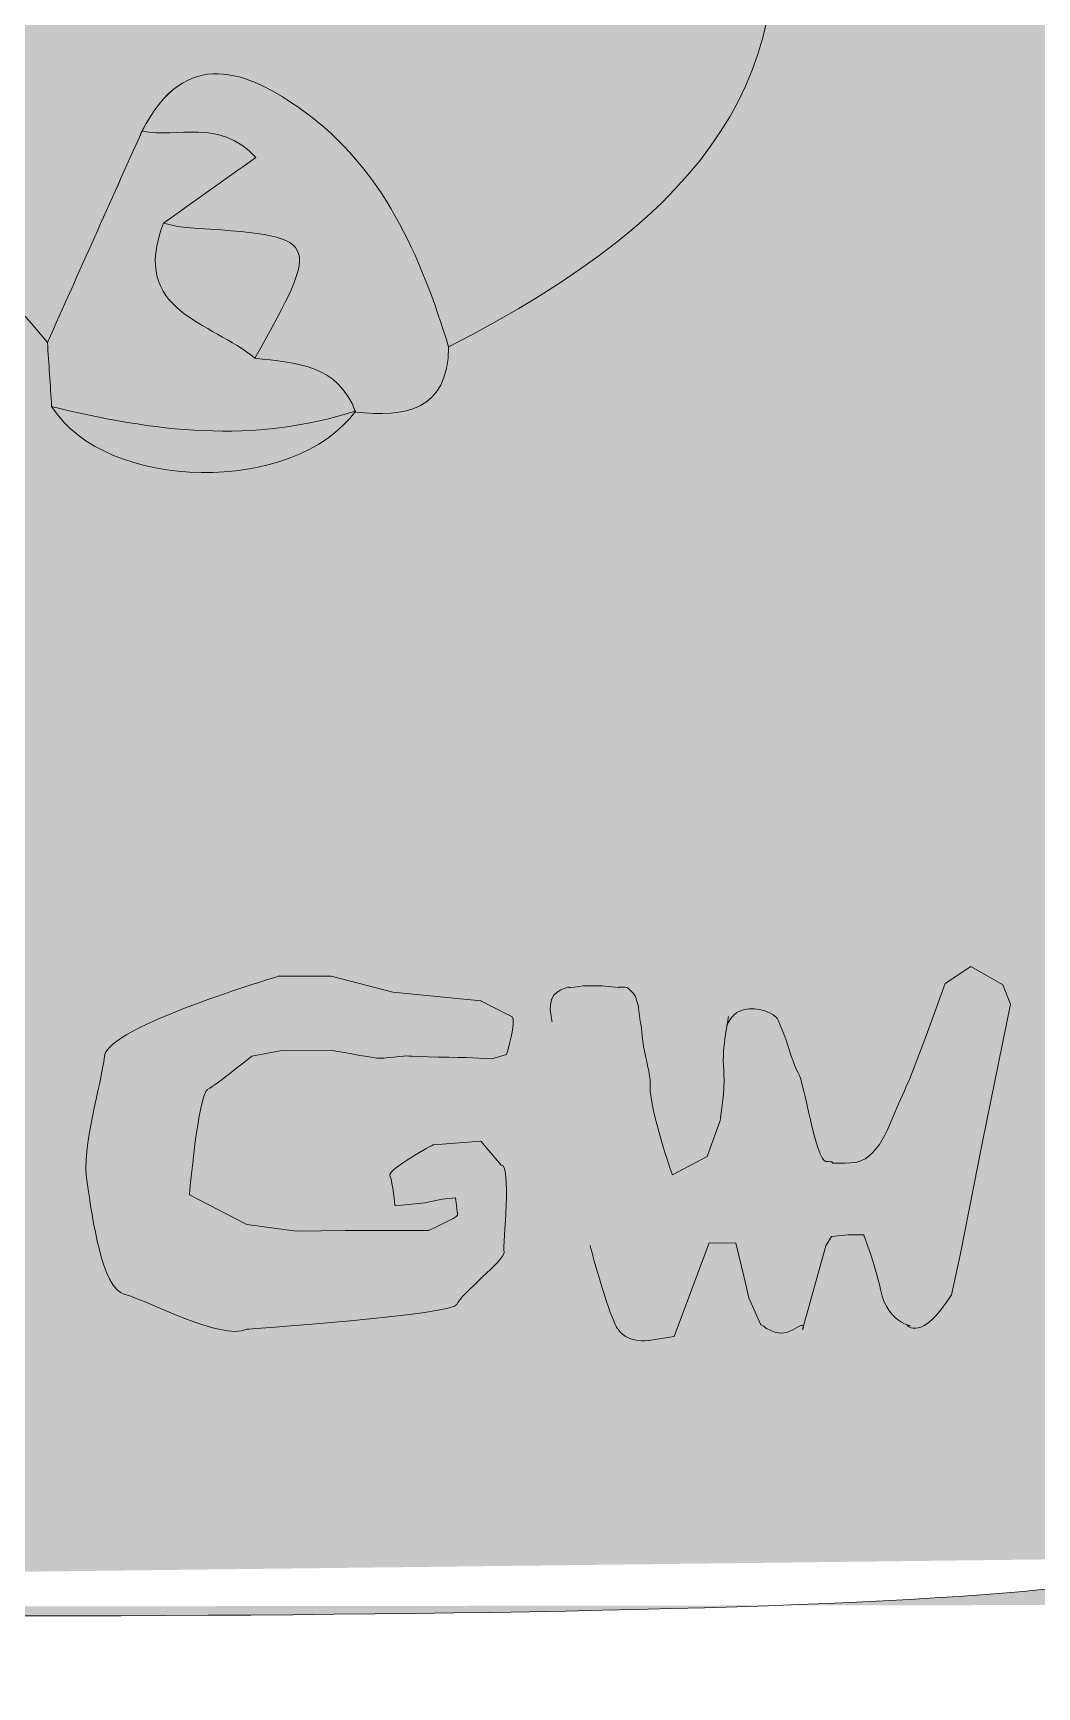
# Model space of a CAD drawing. Header units: inches. Extents: x 383 to 619, y 345 to 678.
# Drawn here: x 531.2 to 574.4, y 345.1 to 416.2 of the extents above; entities that cross this region are included whole.
import ezdxf

# ---------------------------------------------------------------- set-up
doc = ezdxf.new("R2010")
doc.units = ezdxf.units.IN
doc.header["$MEASUREMENT"] = 0
doc.layers.add('Layer 1', color=7, linetype='Continuous')

# ---------------------------------------------------------------- blocks, each defined once
blk = doc.blocks.new('block 2')
at = {"layer": 'Layer 1'}
h = blk.add_hatch(color=41, dxfattribs=at)
h.dxf.hatch_style = 2
edge = h.paths.add_edge_path()
edge.add_spline(control_points=[(600.209, 637.064), (598.428, 634.338), (597.822, 631.547), (597.969, 628.117), (598.35, 619.105), (597.963, 610.062), (597.971, 601.031), (597.973, 598.684), (597.545, 597.669), (594.697, 597.439), (590.765, 597.123), (586.945, 596.479), (583.077, 597.751), (582.33, 597.996), (581.424, 597.951), (580.628, 597.816), (575.197, 596.895), (573.568, 598.003), (573.188, 603.443), (572.781, 609.239), (572.197, 615.073), (572.479, 620.853), (572.859, 628.694), (569.895, 635.539), (567.43, 642.628), (566.639, 644.9), (566.172, 648.009), (567.756, 649.742), (569.176, 651.297), (572.142, 650.879), (574.452, 650.7), (577.381, 650.474), (576.928, 648.114), (576.965, 646.174), (576.991, 644.85), (577.322, 643.938), (578.896, 643.899), (580.307, 643.865), (581.383, 644.368), (581.039, 645.838), (579.643, 651.795), (583.668, 651.405), (587.35, 651.303), (592.652, 651.154), (588.996, 646.984), (590.109, 644.938), (590.26, 644.662), (590.24, 644.293), (590.32, 643.845), (591.556, 644.502), (593.876, 644.362), (593.674, 646.024), (592.856, 652.768), (597.938, 650.622), (601.162, 651.312), (601.296, 651.403), (601.521, 651.6), (601.549, 651.574), (604.836, 648.64), (603.934, 638.95), (600.209, 637.064)], knot_values=[0, 0, 0, 0, 1, 1, 1, 2, 2, 2, 3, 3, 3, 4, 4, 4, 5, 5, 5, 6, 6, 6, 7, 7, 7, 8, 8, 8, 9, 9, 9, 10, 10, 10, 11, 11, 11, 12, 12, 12, 13, 13, 13, 14, 14, 14, 15, 15, 15, 16, 16, 16, 17, 17, 17, 18, 18, 18, 19, 19, 19, 20, 20, 20, 20], degree=3, periodic=1)
edge = h.paths.add_edge_path()
edge.add_spline(control_points=[(579.977, 350.665), (583.226, 352.909), (597.454, 347.09), (601.16, 348.675)], knot_values=[0, 0, 0, 0, 1, 1, 1, 1], degree=3, periodic=0)
edge.add_line((601.16, 348.675), (579.977, 350.665))
edge = h.paths.add_edge_path()
edge.add_spline(control_points=[(390.991, 348.397), (395.034, 350.927), (579.751, 345.12), (579.977, 350.665)], knot_values=[0, 0, 0, 0, 1, 1, 1, 1], degree=3, periodic=0)
edge.add_line((579.977, 350.665), (390.991, 348.397))
edge = h.paths.add_edge_path()
edge.add_spline(control_points=[(601.16, 348.675), (601.69, 349.332), (612.736, 352.639), (613.422, 352.666), (614.216, 353.021), (609.958, 426.135), (610.779, 426.316), (609.983, 459.152), (612.45, 492.093), (609.221, 524.937), (608.344, 533.851), (608.98, 542.916), (608.969, 551.911), (608.964, 556.074), (608.196, 560.491), (609.314, 564.346), (611.661, 572.434), (611.857, 580.781), (612.594, 588.942), (613.697, 601.177), (612.176, 613.646), (613.263, 625.883), (614.356, 638.203), (609.415, 649.868), (610.762, 662.052), (610.913, 663.422), (609.863, 664.329), (608.932, 664.832), (606.377, 666.209), (604.008, 668.056), (600.799, 667.919), (573.34, 666.756), (545.988, 669.952), (518.558, 669.993), (514.723, 669.998), (510.881, 668.367), (507.051, 670.011), (507.08, 667.652), (505.535, 665.512), (506.09, 663.081), (507.338, 662.001), (508.654, 663.186), (509.928, 662.966), (510.367, 663.31), (510.807, 663.654), (511.246, 663.998), (510.982, 664.671), (510.719, 665.344), (510.455, 666.016), (511.113, 666.363), (511.729, 666.56), (512.02, 665.582), (512.871, 664.397), (513.889, 663.215), (512.068, 661.994), (515.459, 659.73), (516.043, 663.076), (517.611, 664.846), (519.399, 661.312), (517.973, 658.193), (516.692, 655.062), (516.964, 653.791), (517.304, 652.51), (516.164, 651.444), (514.428, 649.246), (517.172, 645.207), (513.095, 643.97), (513.095, 643.97), (513.016, 643.909), (513.016, 643.909), (511.945, 642.519), (510.4, 643.099), (509.032, 642.949), (509.032, 642.949), (509.037, 642.954), (509.037, 642.954), (505.755, 641.508), (502.471, 641.436), (499.184, 642.942), (492.715, 643.496), (492.615, 648.328), (492.38, 653.069), (488.343, 654.303), (490.806, 656.975), (491.092, 659.107), (491.532, 662.389), (492.938, 659.937), (494.062, 659.594), (495.024, 659.3), (495.401, 659.942), (495.731, 660.831), (496.541, 663.015), (497.54, 663.791), (499.812, 661.899), (501.916, 660.149), (502.553, 662.098), (502.824, 663.908), (501.266, 665.688), (503.183, 667.646), (502.535, 669.473), (500.383, 669.64), (498.235, 669.869), (496.081, 669.963), (475.272, 670.868), (454.558, 668.571), (433.797, 668.2), (422.713, 668.003), (411.65, 665.85), (400.489, 667.705), (397.521, 668.198), (393.211, 667.58), (393.25, 663.572), (393.333, 655.209), (391.049, 647.143), (391.056, 638.817), (391.096, 592.656), (391.002, 546.495), (390.993, 500.334), (390.985, 463.356), (390.967, 385.375), (390.991, 348.397)], knot_values=[0, 0, 0, 0, 1, 1, 1, 2, 2, 2, 3, 3, 3, 4, 4, 4, 5, 5, 5, 6, 6, 6, 7, 7, 7, 8, 8, 8, 9, 9, 9, 10, 10, 10, 11, 11, 11, 12, 12, 12, 13, 13, 13, 14, 14, 14, 15, 15, 15, 16, 16, 16, 17, 17, 17, 18, 18, 18, 19, 19, 19, 20, 20, 20, 21, 21, 21, 22, 22, 22, 23, 23, 23, 24, 24, 24, 25, 25, 25, 26, 26, 26, 27, 27, 27, 28, 28, 28, 29, 29, 29, 30, 30, 30, 31, 31, 31, 32, 32, 32, 33, 33, 33, 34, 34, 34, 35, 35, 35, 36, 36, 36, 37, 37, 37, 38, 38, 38, 39, 39, 39, 40, 40, 40, 40], degree=3, periodic=0)
edge.add_line((390.991, 348.397), (601.16, 348.675))
edge = h.paths.add_edge_path()
edge.add_spline(control_points=[(417.375, 612.351), (410.586, 613.257), (408.309, 618.083), (406.056, 623.275)], knot_values=[0, 0, 0, 0, 1, 1, 1, 1], degree=3, periodic=0)
edge.add_line((406.056, 623.275), (417.375, 612.351))
edge = h.paths.add_edge_path()
edge.add_spline(control_points=[(434.49, 646.668), (433.609, 644.003), (431.093, 644.991), (428.917, 645.499), (426.416, 646.082), (424.422, 643.784), (423.076, 642.644), (420.096, 640.119), (416.899, 637.168), (417.421, 632.194), (417.928, 627.369), (420.984, 624.774), (424.723, 623.069), (429.23, 621.013), (433.299, 623.317), (437.159, 625.657), (437.875, 626.091), (437.917, 627.888), (439.265, 626.941), (440.225, 626.268), (440.046, 625.151), (439.359, 624.281)], knot_values=[0, 0, 0, 0, 1, 1, 1, 2, 2, 2, 3, 3, 3, 4, 4, 4, 5, 5, 5, 6, 6, 6, 7, 7, 7, 7], degree=3, periodic=0)
edge.add_line((439.359, 624.281), (434.49, 646.668))
h = blk.add_hatch(color=28, dxfattribs=at)
edge = h.paths.add_edge_path()
edge.add_spline(control_points=[(562.873, 424.121), (562.85, 424.396), (562.809, 424.668), (562.75, 424.937), (561.887, 424.897), (561.205, 425.095), (561.17, 426.141), (561.17, 426.141), (561.149, 426.166), (561.149, 426.166), (557.603, 429.249), (553.643, 431.48), (548.903, 432.103), (543.962, 432.129), (538.946, 432.868), (534.179, 430.979), (532.146, 430.174), (531.76, 432.27), (530.469, 432.744), (528.26, 433.558), (526.86, 436.128), (524.07, 435.72), (523.789, 435.465), (523.51, 435.21), (523.229, 434.954), (523.171, 434.29), (523.112, 433.626), (523.055, 432.962), (522.705, 430.214), (522.356, 427.466), (522.008, 424.715), (522.027, 424.07), (521.871, 423.367), (522.613, 422.978), (523.846, 424.14), (525.079, 425.301), (526.312, 426.463), (526.266, 426.945), (526.238, 427.43), (526.17, 427.908), (526.01, 429.046), (523.963, 430.057), (525.542, 431.209), (526.734, 432.078), (527.902, 430.835), (528.899, 430.065), (530.41, 428.898), (529.67, 427.854), (528.665, 426.858), (528.213, 426.41), (527.73, 425.991), (527.262, 425.559), (527.242, 424.338), (527.639, 423.252), (528.559, 422.467), (529.444, 421.711), (531.377, 421.864), (530.684, 419.827), (530.192, 418.387), (528.834, 418.746), (527.814, 418.373), (527.279, 418.177), (526.842, 418.106), (526.479, 418.134), (526.404, 417.373), (526.03, 416.651), (525.354, 416.249), (526.664, 415.076), (526.377, 412.492), (524.493, 411.946), (526.305, 408.348), (529.399, 405.883), (531.798, 402.933), (533.154, 405.962), (534.51, 408.992), (535.865, 412.021), (537.736, 415.709), (540.409, 414.62), (542.793, 412.902), (546.225, 410.428), (547.852, 406.675), (549.056, 402.74), (560.486, 408.641), (564.213, 414.405), (562.873, 424.121)], knot_values=[0, 0, 0, 0, 1, 1, 1, 2, 2, 2, 3, 3, 3, 4, 4, 4, 5, 5, 5, 6, 6, 6, 7, 7, 7, 8, 8, 8, 9, 9, 9, 10, 10, 10, 11, 11, 11, 12, 12, 12, 13, 13, 13, 14, 14, 14, 15, 15, 15, 16, 16, 16, 17, 17, 17, 18, 18, 18, 19, 19, 19, 20, 20, 20, 21, 21, 21, 22, 22, 22, 23, 23, 23, 24, 24, 24, 25, 25, 25, 26, 26, 26, 27, 27, 27, 28, 28, 28, 28], degree=3, periodic=1)
h = blk.add_hatch(color=32, dxfattribs=at)
edge = h.paths.add_edge_path()
edge.add_spline(control_points=[(536.791, 408.065), (538.078, 408.981), (539.363, 409.897), (540.757, 410.891), (539.178, 412.617), (537.393, 411.693), (535.866, 412.022), (537.736, 415.709), (540.409, 414.62), (542.793, 412.902), (546.225, 410.428), (547.852, 406.675), (549.056, 402.74), (549.014, 399.958), (547.186, 399.73), (545.053, 399.938), (544.305, 402.013), (542.468, 402.051), (540.721, 402.255), (543.646, 407.503), (543.646, 407.501), (537.77, 407.875), (537.441, 407.896), (537.117, 408), (536.791, 408.065)], knot_values=[0, 0, 0, 0, 1, 1, 1, 2, 2, 2, 3, 3, 3, 4, 4, 4, 5, 5, 5, 6, 6, 6, 7, 7, 7, 8, 8, 8, 8], degree=3, periodic=1)
h = blk.add_hatch(color=30, dxfattribs=at)
edge = h.paths.add_edge_path()
edge.add_spline(control_points=[(531.798, 402.933), (533.154, 405.962), (534.51, 408.992), (535.866, 412.022), (537.393, 411.693), (539.178, 412.617), (540.757, 410.891), (539.363, 409.897), (538.078, 408.981), (536.791, 408.065), (535.299, 404.234), (538.877, 403.832), (540.719, 402.255), (542.468, 402.051), (544.305, 402.013), (545.053, 399.938), (545.053, 399.938), (545.066, 399.994), (545.066, 399.994), (540.683, 398.559), (536.328, 399.1), (531.98, 400.181), (531.92, 401.098), (531.859, 402.016), (531.798, 402.933)], knot_values=[0, 0, 0, 0, 1, 1, 1, 2, 2, 2, 3, 3, 3, 4, 4, 4, 5, 5, 5, 6, 6, 6, 7, 7, 7, 8, 8, 8, 8], degree=3, periodic=1)
h = blk.add_hatch(color=28, dxfattribs=at)
edge = h.paths.add_edge_path()
edge.add_spline(control_points=[(536.791, 408.065), (537.117, 408), (537.441, 407.896), (537.77, 407.875), (543.646, 407.501), (543.646, 407.503), (540.721, 402.255), (538.877, 403.832), (535.299, 404.234), (536.791, 408.065)], knot_values=[0, 0, 0, 0, 1, 1, 1, 2, 2, 2, 3, 3, 3, 3], degree=3, periodic=1)
h = blk.add_hatch(color=32, dxfattribs=at)
edge = h.paths.add_edge_path()
edge.add_spline(control_points=[(531.98, 400.181), (536.328, 399.1), (540.683, 398.559), (545.066, 399.994), (542.432, 396.364), (534.31, 396.479), (531.98, 400.181)], knot_values=[0, 0, 0, 0, 1, 1, 1, 2, 2, 2, 2], degree=3, periodic=1)
at = {"layer": 'Layer 1', "lineweight": 0}
for points, knots in [([(619.073, 674.461), (619.078, 677.33), (618.636, 678.096), (615.541, 678.091), (539.24, 677.975), (462.939, 677.971), (386.638, 678.098), (383.242, 678.104), (382.941, 676.999), (382.943, 674.141), (382.998, 579.021), (382.995, 483.902), (382.95, 388.782), (385.639, 389.167), (388.333, 389.348), (391.029, 389.401), (391.005, 426.379), (390.985, 463.356), (390.993, 500.334), (391.002, 546.495), (391.096, 592.656), (391.056, 638.817), (391.049, 647.143), (393.333, 655.209), (393.25, 663.572), (393.211, 667.58), (397.521, 668.198), (400.489, 667.705), (411.65, 665.85), (422.713, 668.003), (433.797, 668.2), (454.558, 668.571), (475.272, 670.868), (496.081, 669.963), (498.235, 669.869), (500.383, 669.64), (502.535, 669.473), (503.869, 671.09), (505.322, 671.701), (507.051, 670.011), (510.881, 668.367), (514.723, 669.998), (518.558, 669.993), (545.988, 669.952), (573.34, 666.756), (600.799, 667.919), (604.008, 668.056), (606.377, 666.209), (608.932, 664.832), (609.863, 664.329), (610.913, 663.422), (610.762, 662.052), (609.415, 649.868), (614.356, 638.203), (613.263, 625.883), (612.176, 613.646), (613.697, 601.177), (612.594, 588.942), (611.857, 580.781), (611.661, 572.434), (609.314, 564.346), (608.196, 560.491), (608.964, 556.074), (608.969, 551.911), (608.98, 542.916), (608.344, 533.851), (609.221, 524.937), (612.45, 492.093), (609.983, 459.152), (610.779, 426.316), (611.142, 426.397), (611.506, 426.464), (611.875, 426.5), (612.753, 426.587), (613.543, 426.033), (613.995, 425.283), (615.047, 425.697), (616.197, 425.657), (617.42, 424.941), (618.153, 424.512), (618.649, 423.86), (619.01, 423.114), (619.002, 448.588), (619, 474.062), (619, 499.535), (619, 557.844), (618.976, 616.152), (619.073, 674.461)], [0, 0, 0, 0, 1, 1, 1, 2, 2, 2, 3, 3, 3, 4, 4, 4, 5, 5, 5, 6, 6, 6, 7, 7, 7, 8, 8, 8, 9, 9, 9, 10, 10, 10, 11, 11, 11, 12, 12, 12, 13, 13, 13, 14, 14, 14, 15, 15, 15, 16, 16, 16, 17, 17, 17, 18, 18, 18, 19, 19, 19, 20, 20, 20, 21, 21, 21, 22, 22, 22, 23, 23, 23, 24, 24, 24, 25, 25, 25, 26, 26, 26, 27, 27, 27, 28, 28, 28, 29, 29, 29, 29]), ([(601.16, 348.675), (601.69, 349.332), (612.736, 352.639), (613.422, 352.666), (614.216, 353.021), (609.958, 426.135), (610.779, 426.316), (609.983, 459.152), (612.45, 492.093), (609.221, 524.937), (608.344, 533.851), (608.98, 542.916), (608.969, 551.911), (608.964, 556.074), (608.196, 560.491), (609.314, 564.346), (611.661, 572.434), (611.857, 580.781), (612.594, 588.942), (613.697, 601.177), (612.176, 613.646), (613.263, 625.883), (614.356, 638.203), (609.415, 649.868), (610.762, 662.052), (610.913, 663.422), (609.863, 664.329), (608.932, 664.832), (606.377, 666.209), (604.008, 668.056), (600.799, 667.919), (573.34, 666.756), (545.988, 669.952), (518.558, 669.993), (514.723, 669.998), (510.881, 668.367), (507.051, 670.011), (507.08, 667.652), (505.535, 665.512), (506.09, 663.081), (507.338, 662.001), (508.654, 663.186), (509.928, 662.966), (510.367, 663.31), (510.807, 663.654), (511.246, 663.998), (510.982, 664.671), (510.719, 665.344), (510.455, 666.016), (511.113, 666.363), (511.729, 666.56), (512.02, 665.582), (512.871, 664.397), (513.889, 663.215), (512.068, 661.994), (515.459, 659.73), (516.043, 663.076), (517.611, 664.846), (519.399, 661.312), (517.973, 658.193), (516.692, 655.062), (516.964, 653.791), (517.304, 652.51), (516.164, 651.444), (514.428, 649.246), (517.172, 645.207), (513.095, 643.97), (513.095, 643.97), (513.016, 643.909), (513.016, 643.909), (511.945, 642.519), (510.4, 643.099), (509.032, 642.949), (509.032, 642.949), (509.037, 642.954), (509.037, 642.954), (505.755, 641.508), (502.471, 641.436), (499.184, 642.942), (492.715, 643.496), (492.615, 648.328), (492.38, 653.069), (488.343, 654.303), (490.806, 656.975), (491.092, 659.107), (491.532, 662.389), (492.938, 659.937), (494.062, 659.594), (495.024, 659.3), (495.401, 659.942), (495.731, 660.831), (496.541, 663.015), (497.54, 663.791), (499.812, 661.899), (501.916, 660.149), (502.553, 662.098), (502.824, 663.908), (501.266, 665.688), (503.183, 667.646), (502.535, 669.473), (500.383, 669.64), (498.235, 669.869), (496.081, 669.963), (475.272, 670.868), (454.558, 668.571), (433.797, 668.2), (422.713, 668.003), (411.65, 665.85), (400.489, 667.705), (397.521, 668.198), (393.211, 667.58), (393.25, 663.572), (393.333, 655.209), (391.049, 647.143), (391.056, 638.817), (391.096, 592.656), (391.002, 546.495), (390.993, 500.334), (390.985, 463.356), (390.967, 385.375), (390.991, 348.397)], [0, 0, 0, 0, 1, 1, 1, 2, 2, 2, 3, 3, 3, 4, 4, 4, 5, 5, 5, 6, 6, 6, 7, 7, 7, 8, 8, 8, 9, 9, 9, 10, 10, 10, 11, 11, 11, 12, 12, 12, 13, 13, 13, 14, 14, 14, 15, 15, 15, 16, 16, 16, 17, 17, 17, 18, 18, 18, 19, 19, 19, 20, 20, 20, 21, 21, 21, 22, 22, 22, 23, 23, 23, 24, 24, 24, 25, 25, 25, 26, 26, 26, 27, 27, 27, 28, 28, 28, 29, 29, 29, 30, 30, 30, 31, 31, 31, 32, 32, 32, 33, 33, 33, 34, 34, 34, 35, 35, 35, 36, 36, 36, 37, 37, 37, 38, 38, 38, 39, 39, 39, 40, 40, 40, 40]), ([(562.873, 424.121), (562.85, 424.396), (562.809, 424.668), (562.75, 424.937), (561.887, 424.897), (561.205, 425.095), (561.17, 426.141), (561.17, 426.141), (561.149, 426.166), (561.149, 426.166), (557.603, 429.249), (553.643, 431.48), (548.903, 432.103), (543.962, 432.129), (538.946, 432.868), (534.179, 430.979), (532.146, 430.174), (531.76, 432.27), (530.469, 432.744), (528.26, 433.558), (526.86, 436.128), (524.07, 435.72), (523.789, 435.465), (523.51, 435.21), (523.229, 434.954), (523.171, 434.29), (523.112, 433.626), (523.055, 432.962), (522.705, 430.214), (522.356, 427.466), (522.008, 424.715), (522.027, 424.07), (521.871, 423.367), (522.613, 422.978), (523.846, 424.14), (525.079, 425.301), (526.312, 426.463), (526.266, 426.945), (526.238, 427.43), (526.17, 427.908), (526.01, 429.046), (523.963, 430.057), (525.542, 431.209), (526.734, 432.078), (527.902, 430.835), (528.899, 430.065), (530.41, 428.898), (529.67, 427.854), (528.665, 426.858), (528.213, 426.41), (527.73, 425.991), (527.262, 425.559), (527.242, 424.338), (527.639, 423.252), (528.559, 422.467), (529.444, 421.711), (531.377, 421.864), (530.684, 419.827), (530.192, 418.387), (528.834, 418.746), (527.814, 418.373), (527.279, 418.177), (526.842, 418.106), (526.479, 418.134), (526.404, 417.373), (526.03, 416.651), (525.354, 416.249), (526.664, 415.076), (526.377, 412.492), (524.493, 411.946), (526.305, 408.348), (529.399, 405.883), (531.798, 402.933), (533.154, 405.962), (534.51, 408.992), (535.865, 412.021), (537.736, 415.709), (540.409, 414.62), (542.793, 412.902), (546.225, 410.428), (547.852, 406.675), (549.056, 402.74), (560.486, 408.641), (564.213, 414.405), (562.873, 424.121)], [0, 0, 0, 0, 1, 1, 1, 2, 2, 2, 3, 3, 3, 4, 4, 4, 5, 5, 5, 6, 6, 6, 7, 7, 7, 8, 8, 8, 9, 9, 9, 10, 10, 10, 11, 11, 11, 12, 12, 12, 13, 13, 13, 14, 14, 14, 15, 15, 15, 16, 16, 16, 17, 17, 17, 18, 18, 18, 19, 19, 19, 20, 20, 20, 21, 21, 21, 22, 22, 22, 23, 23, 23, 24, 24, 24, 25, 25, 25, 26, 26, 26, 27, 27, 27, 28, 28, 28, 28]), ([(536.791, 408.065), (538.078, 408.981), (539.363, 409.897), (540.757, 410.891), (539.178, 412.617), (537.393, 411.693), (535.866, 412.022), (537.736, 415.709), (540.409, 414.62), (542.793, 412.902), (546.225, 410.428), (547.852, 406.675), (549.056, 402.74), (549.014, 399.958), (547.186, 399.73), (545.053, 399.938), (544.305, 402.013), (542.468, 402.051), (540.721, 402.255), (543.646, 407.503), (543.646, 407.501), (537.77, 407.875), (537.441, 407.896), (537.117, 408), (536.791, 408.065)], [0, 0, 0, 0, 1, 1, 1, 2, 2, 2, 3, 3, 3, 4, 4, 4, 5, 5, 5, 6, 6, 6, 7, 7, 7, 8, 8, 8, 8]), ([(531.798, 402.933), (533.154, 405.962), (534.51, 408.992), (535.866, 412.022), (537.393, 411.693), (539.178, 412.617), (540.757, 410.891), (539.363, 409.897), (538.078, 408.981), (536.791, 408.065), (535.299, 404.234), (538.877, 403.832), (540.719, 402.255), (542.468, 402.051), (544.305, 402.013), (545.053, 399.938), (545.053, 399.938), (545.066, 399.994), (545.066, 399.994), (540.683, 398.559), (536.328, 399.1), (531.98, 400.181), (531.92, 401.098), (531.859, 402.016), (531.798, 402.933)], [0, 0, 0, 0, 1, 1, 1, 2, 2, 2, 3, 3, 3, 4, 4, 4, 5, 5, 5, 6, 6, 6, 7, 7, 7, 8, 8, 8, 8]), ([(536.791, 408.065), (537.117, 408), (537.441, 407.896), (537.77, 407.875), (543.646, 407.501), (543.646, 407.503), (540.721, 402.255), (538.877, 403.832), (535.299, 404.234), (536.791, 408.065)], [0, 0, 0, 0, 1, 1, 1, 2, 2, 2, 3, 3, 3, 3]), ([(531.98, 400.181), (536.328, 399.1), (540.683, 398.559), (545.066, 399.994), (542.432, 396.364), (534.31, 396.479), (531.98, 400.181)], [0, 0, 0, 0, 1, 1, 1, 2, 2, 2, 2])]:
    blk.add_open_spline(points, degree=3, knots=knots, dxfattribs=at)
blk.add_open_spline([(390.991, 348.397), (395.034, 350.927), (579.751, 345.12), (579.977, 350.665)], degree=3, dxfattribs=at)

msp = doc.modelspace()

# ---------------------------------------------------------------- hatches: boundary and pattern name
at = {"layer": 'Layer 1'}
h = msp.add_hatch(color=32, dxfattribs=at)
edge = h.paths.add_edge_path()
edge.add_spline(control_points=[(541.75, 375.685), (541.75, 375.685), (534.375, 373.5), (534.25, 372.25), (534.125, 371), (533.25, 368.381), (533.5, 366.815), (533.75, 365.25), (534.125, 362.25), (535.125, 362), (536.125, 361.75), (539.25, 360), (540.375, 360.5), (540.375, 360.5), (549.25, 361.125), (549.406, 361.562), (549.562, 362), (551.5, 363.5), (551.438, 363.812), (551.375, 364.125), (551.781, 367.656), (551.312, 367.562), (551.312, 367.562), (550.438, 368.594), (550.438, 368.594), (550.438, 368.594), (548.406, 368.438), (548.406, 368.438), (548.406, 368.438), (546.406, 367.375), (546.531, 367.094), (546.656, 366.812), (546.75, 365.812), (546.75, 365.812), (546.75, 365.812), (548.031, 365.938), (548.031, 365.938), (548.031, 365.938), (548.781, 366.094), (548.781, 366.094), (548.781, 366.094), (549.344, 366.156), (549.344, 366.156), (549.344, 366.156), (549.438, 365.5), (549.438, 365.406), (549.438, 365.312), (548.188, 364.75), (548.188, 364.75), (548.188, 364.75), (544.625, 364.75), (544.625, 364.75), (544.625, 364.75), (542.498, 364.719), (542.498, 364.719), (542.498, 364.719), (540.375, 365), (540.375, 365), (540.375, 365), (537.906, 366.281), (537.906, 366.281), (537.906, 366.281), (538.281, 370.594), (538.688, 370.812), (539.094, 371.031), (540.594, 372.25), (540.594, 372.25), (540.594, 372.25), (541.812, 372.469), (541.812, 372.469), (541.812, 372.469), (544, 372.5), (544, 372.5), (544, 372.5), (545.719, 372.188), (545.969, 372.156), (546.219, 372.125), (547.219, 372.281), (547.344, 372.25), (547.469, 372.219), (549.812, 372.188), (549.812, 372.188), (549.812, 372.188), (550.906, 372.125), (550.906, 372.125), (550.906, 372.125), (551.542, 372.312), (551.542, 372.312), (551.542, 372.312), (552, 373.812), (551.781, 373.938), (551.562, 374.062), (550.438, 374.625), (550.438, 374.625), (550.438, 374.625), (546.656, 375), (546.656, 375), (546.656, 375), (544, 375.685), (544, 375.685), (544, 375.685), (541.75, 375.685), (541.75, 375.685)], knot_values=[0, 0, 0, 0, 1, 1, 1, 2, 2, 2, 3, 3, 3, 4, 4, 4, 5, 5, 5, 6, 6, 6, 7, 7, 7, 8, 8, 8, 9, 9, 9, 10, 10, 10, 11, 11, 11, 12, 12, 12, 13, 13, 13, 14, 14, 14, 15, 15, 15, 16, 16, 16, 17, 17, 17, 18, 18, 18, 19, 19, 19, 20, 20, 20, 21, 21, 21, 22, 22, 22, 23, 23, 23, 24, 24, 24, 25, 25, 25, 26, 26, 26, 27, 27, 27, 28, 28, 28, 29, 29, 29, 30, 30, 30, 31, 31, 31, 32, 32, 32, 33, 33, 33, 34, 34, 34, 34], degree=3, periodic=1)
h = msp.add_hatch(color=32, dxfattribs=at)
edge = h.paths.add_edge_path()
edge.add_spline(control_points=[(555.137, 364.099), (555.137, 364.099), (555.877, 361.336), (556.277, 360.593), (556.678, 359.85), (557.667, 360.016), (557.667, 360.016), (557.667, 360.016), (558.761, 360.182), (558.761, 360.182), (558.761, 360.182), (560.262, 364.214), (560.262, 364.214), (560.262, 364.214), (561.41, 364.205), (561.41, 364.205), (561.41, 364.205), (561.761, 362.725), (561.761, 362.725), (561.761, 362.725), (561.97, 361.85), (561.97, 361.85), (561.97, 361.85), (562.47, 360.725), (562.47, 360.725), (562.47, 360.725), (563.187, 360.052), (563.854, 360.475), (564.521, 360.897), (564.281, 360.495), (564.281, 360.495), (564.281, 360.495), (565.281, 364.089), (565.281, 364.089), (565.281, 364.089), (565.521, 364.495), (565.521, 364.495), (565.521, 364.495), (566.25, 364.558), (566.25, 364.558), (566.25, 364.558), (566.906, 364.558), (566.906, 364.558), (566.906, 364.558), (567.41, 363.301), (567.625, 362.214), (567.948, 360.579), (569.328, 360.604), (568.771, 360.675), (568.771, 360.675), (569.396, 359.927), (570.678, 361.974), (570.678, 361.974), (571.053, 363.682), (571.053, 363.682), (571.053, 363.682), (572.011, 368.557), (572.011, 368.557), (572.011, 368.557), (573.22, 374.474), (573.22, 374.474), (573.22, 374.474), (572.886, 375.307), (572.886, 375.307), (572.886, 375.307), (571.514, 376.096), (571.514, 376.096), (571.514, 376.096), (570.412, 375.369), (570.412, 375.369), (570.412, 375.369), (569.594, 373.12), (569.594, 373.12), (569.594, 373.12), (568.875, 371.245), (568.875, 371.245), (568.875, 371.245), (568.467, 370.306), (568.379, 370.129), (568.031, 369.433), (567.6, 367.693), (566.344, 367.651), (564.953, 367.604), (565.979, 367.706), (565.277, 367.714), (564.881, 367.719), (564.297, 371.245), (564.109, 371.495), (563.922, 371.745), (563.562, 372.979), (563.562, 372.979), (563.562, 372.979), (563.261, 373.724), (563.261, 373.724), (563.261, 373.724), (563.219, 373.932), (562.886, 374.099), (562.297, 374.395), (561.594, 374.292), (561.344, 374.042), (561.094, 373.792), (561.026, 373.566), (561.026, 373.566), (561.026, 373.566), (561.172, 374.37), (561.047, 373.683), (560.922, 372.995), (560.844, 372.401), (560.875, 371.839), (560.903, 371.336), (560.914, 371.216), (560.89, 370.852), (560.849, 370.232), (560.723, 369.435), (560.723, 369.435), (560.723, 369.435), (560.177, 367.932), (560.177, 367.932), (560.177, 367.932), (558.677, 367.141), (558.677, 367.141), (558.677, 367.141), (557.719, 369.888), (557.719, 370.933), (557.719, 371.245), (557.751, 371.114), (557.677, 371.516), (557.609, 371.88), (557.453, 372.573), (557.453, 372.573), (557.453, 372.573), (557.374, 373.088), (557.374, 373.088), (557.374, 373.088), (557.385, 373.391), (557.322, 373.641), (557.26, 373.891), (557.219, 374.37), (557.219, 374.37), (557.219, 374.37), (557.093, 374.808), (557.093, 374.808), (557.093, 374.808), (556.828, 375.214), (556.641, 375.214), (556.453, 375.214), (556.363, 375.204), (556.363, 375.204), (556.363, 375.204), (555.656, 375.266), (555.656, 375.266), (555.656, 375.266), (555.303, 375.266), (555.303, 375.266), (555.303, 375.266), (554.845, 375.266), (554.845, 375.266), (554.845, 375.266), (554.281, 375.183), (554.281, 375.183), (554.281, 375.183), (554.219, 375.302), (553.719, 374.995), (553.219, 374.688), (553.512, 373.724), (553.512, 373.724)], knot_values=[0, 0, 0, 0, 1, 1, 1, 2, 2, 2, 3, 3, 3, 4, 4, 4, 5, 5, 5, 6, 6, 6, 7, 7, 7, 8, 8, 8, 9, 9, 9, 10, 10, 10, 11, 11, 11, 12, 12, 12, 13, 13, 13, 14, 14, 14, 15, 15, 15, 16, 16, 16, 17, 17, 17, 18, 18, 18, 19, 19, 19, 20, 20, 20, 21, 21, 21, 22, 22, 22, 23, 23, 23, 24, 24, 24, 25, 25, 25, 26, 26, 26, 27, 27, 27, 28, 28, 28, 29, 29, 29, 30, 30, 30, 31, 31, 31, 32, 32, 32, 33, 33, 33, 34, 34, 34, 35, 35, 35, 36, 36, 36, 37, 37, 37, 38, 38, 38, 39, 39, 39, 40, 40, 40, 41, 41, 41, 42, 42, 42, 43, 43, 43, 44, 44, 44, 45, 45, 45, 46, 46, 46, 47, 47, 47, 48, 48, 48, 49, 49, 49, 50, 50, 50, 51, 51, 51, 52, 52, 52, 53, 53, 53, 54, 54, 54, 55, 55, 55, 55], degree=3, periodic=0)
edge.add_line((553.512, 373.724), (555.137, 364.099))

# ---------------------------------------------------------------- linework, layer by layer
at = {"layer": 'Layer 1', "lineweight": 0}
for points, knots in [([(541.75, 375.685), (541.75, 375.685), (534.375, 373.5), (534.25, 372.25), (534.125, 371), (533.25, 368.381), (533.5, 366.815), (533.75, 365.25), (534.125, 362.25), (535.125, 362), (536.125, 361.75), (539.25, 360), (540.375, 360.5), (540.375, 360.5), (549.25, 361.125), (549.406, 361.562), (549.562, 362), (551.5, 363.5), (551.438, 363.812), (551.375, 364.125), (551.781, 367.656), (551.312, 367.562), (551.312, 367.562), (550.438, 368.594), (550.438, 368.594), (550.438, 368.594), (548.406, 368.438), (548.406, 368.438), (548.406, 368.438), (546.406, 367.375), (546.531, 367.094), (546.656, 366.812), (546.75, 365.812), (546.75, 365.812), (546.75, 365.812), (548.031, 365.938), (548.031, 365.938), (548.031, 365.938), (548.781, 366.094), (548.781, 366.094), (548.781, 366.094), (549.344, 366.156), (549.344, 366.156), (549.344, 366.156), (549.438, 365.5), (549.438, 365.406), (549.438, 365.312), (548.188, 364.75), (548.188, 364.75), (548.188, 364.75), (544.625, 364.75), (544.625, 364.75), (544.625, 364.75), (542.498, 364.719), (542.498, 364.719), (542.498, 364.719), (540.375, 365), (540.375, 365), (540.375, 365), (537.906, 366.281), (537.906, 366.281), (537.906, 366.281), (538.281, 370.594), (538.688, 370.812), (539.094, 371.031), (540.594, 372.25), (540.594, 372.25), (540.594, 372.25), (541.812, 372.469), (541.812, 372.469), (541.812, 372.469), (544, 372.5), (544, 372.5), (544, 372.5), (545.719, 372.188), (545.969, 372.156), (546.219, 372.125), (547.219, 372.281), (547.344, 372.25), (547.469, 372.219), (549.812, 372.188), (549.812, 372.188), (549.812, 372.188), (550.906, 372.125), (550.906, 372.125), (550.906, 372.125), (551.542, 372.312), (551.542, 372.312), (551.542, 372.312), (552, 373.812), (551.781, 373.938), (551.562, 374.062), (550.438, 374.625), (550.438, 374.625), (550.438, 374.625), (546.656, 375), (546.656, 375), (546.656, 375), (544, 375.685), (544, 375.685), (544, 375.685), (541.75, 375.685), (541.75, 375.685)], [0, 0, 0, 0, 1, 1, 1, 2, 2, 2, 3, 3, 3, 4, 4, 4, 5, 5, 5, 6, 6, 6, 7, 7, 7, 8, 8, 8, 9, 9, 9, 10, 10, 10, 11, 11, 11, 12, 12, 12, 13, 13, 13, 14, 14, 14, 15, 15, 15, 16, 16, 16, 17, 17, 17, 18, 18, 18, 19, 19, 19, 20, 20, 20, 21, 21, 21, 22, 22, 22, 23, 23, 23, 24, 24, 24, 25, 25, 25, 26, 26, 26, 27, 27, 27, 28, 28, 28, 29, 29, 29, 30, 30, 30, 31, 31, 31, 32, 32, 32, 33, 33, 33, 34, 34, 34, 34]), ([(555.137, 364.099), (555.137, 364.099), (555.877, 361.336), (556.277, 360.593), (556.678, 359.85), (557.667, 360.016), (557.667, 360.016), (557.667, 360.016), (558.761, 360.182), (558.761, 360.182), (558.761, 360.182), (560.262, 364.214), (560.262, 364.214), (560.262, 364.214), (561.41, 364.205), (561.41, 364.205), (561.41, 364.205), (561.761, 362.725), (561.761, 362.725), (561.761, 362.725), (561.97, 361.85), (561.97, 361.85), (561.97, 361.85), (562.47, 360.725), (562.47, 360.725), (562.47, 360.725), (563.187, 360.052), (563.854, 360.475), (564.521, 360.897), (564.281, 360.495), (564.281, 360.495), (564.281, 360.495), (565.281, 364.089), (565.281, 364.089), (565.281, 364.089), (565.521, 364.495), (565.521, 364.495), (565.521, 364.495), (566.25, 364.558), (566.25, 364.558), (566.25, 364.558), (566.906, 364.558), (566.906, 364.558), (566.906, 364.558), (567.41, 363.301), (567.625, 362.214), (567.948, 360.579), (569.328, 360.604), (568.771, 360.675), (568.771, 360.675), (569.396, 359.927), (570.678, 361.974), (570.678, 361.974), (571.053, 363.682), (571.053, 363.682), (571.053, 363.682), (572.011, 368.557), (572.011, 368.557), (572.011, 368.557), (573.22, 374.474), (573.22, 374.474), (573.22, 374.474), (572.886, 375.307), (572.886, 375.307), (572.886, 375.307), (571.514, 376.096), (571.514, 376.096), (571.514, 376.096), (570.412, 375.369), (570.412, 375.369), (570.412, 375.369), (569.594, 373.12), (569.594, 373.12), (569.594, 373.12), (568.875, 371.245), (568.875, 371.245), (568.875, 371.245), (568.467, 370.306), (568.379, 370.129), (568.031, 369.433), (567.6, 367.693), (566.344, 367.651), (564.953, 367.604), (565.979, 367.706), (565.277, 367.714), (564.881, 367.719), (564.297, 371.245), (564.109, 371.495), (563.922, 371.745), (563.562, 372.979), (563.562, 372.979), (563.562, 372.979), (563.261, 373.724), (563.261, 373.724), (563.261, 373.724), (563.219, 373.932), (562.886, 374.099), (562.297, 374.395), (561.594, 374.292), (561.344, 374.042), (561.094, 373.792), (561.026, 373.566), (561.026, 373.566), (561.026, 373.566), (561.172, 374.37), (561.047, 373.683), (560.922, 372.995), (560.844, 372.401), (560.875, 371.839), (560.903, 371.336), (560.914, 371.216), (560.89, 370.852), (560.849, 370.232), (560.723, 369.435), (560.723, 369.435), (560.723, 369.435), (560.177, 367.932), (560.177, 367.932), (560.177, 367.932), (558.677, 367.141), (558.677, 367.141), (558.677, 367.141), (557.719, 369.888), (557.719, 370.933), (557.719, 371.245), (557.751, 371.114), (557.677, 371.516), (557.609, 371.88), (557.453, 372.573), (557.453, 372.573), (557.453, 372.573), (557.374, 373.088), (557.374, 373.088), (557.374, 373.088), (557.385, 373.391), (557.322, 373.641), (557.26, 373.891), (557.219, 374.37), (557.219, 374.37), (557.219, 374.37), (557.093, 374.808), (557.093, 374.808), (557.093, 374.808), (556.828, 375.214), (556.641, 375.214), (556.453, 375.214), (556.363, 375.204), (556.363, 375.204), (556.363, 375.204), (555.656, 375.266), (555.656, 375.266), (555.656, 375.266), (555.303, 375.266), (555.303, 375.266), (555.303, 375.266), (554.845, 375.266), (554.845, 375.266), (554.845, 375.266), (554.281, 375.183), (554.281, 375.183), (554.281, 375.183), (554.219, 375.302), (553.719, 374.995), (553.219, 374.688), (553.512, 373.724), (553.512, 373.724)], [0, 0, 0, 0, 1, 1, 1, 2, 2, 2, 3, 3, 3, 4, 4, 4, 5, 5, 5, 6, 6, 6, 7, 7, 7, 8, 8, 8, 9, 9, 9, 10, 10, 10, 11, 11, 11, 12, 12, 12, 13, 13, 13, 14, 14, 14, 15, 15, 15, 16, 16, 16, 17, 17, 17, 18, 18, 18, 19, 19, 19, 20, 20, 20, 21, 21, 21, 22, 22, 22, 23, 23, 23, 24, 24, 24, 25, 25, 25, 26, 26, 26, 27, 27, 27, 28, 28, 28, 29, 29, 29, 30, 30, 30, 31, 31, 31, 32, 32, 32, 33, 33, 33, 34, 34, 34, 35, 35, 35, 36, 36, 36, 37, 37, 37, 38, 38, 38, 39, 39, 39, 40, 40, 40, 41, 41, 41, 42, 42, 42, 43, 43, 43, 44, 44, 44, 45, 45, 45, 46, 46, 46, 47, 47, 47, 48, 48, 48, 49, 49, 49, 50, 50, 50, 51, 51, 51, 52, 52, 52, 53, 53, 53, 54, 54, 54, 55, 55, 55, 55])]:
    msp.add_open_spline(points, degree=3, knots=knots, dxfattribs=at)

# ---------------------------------------------------------------- block references
at = {"layer": 'Layer 1'}
msp.add_blockref('block 2', (0, 0), dxfattribs=at)

doc.saveas('drawing.dxf')
